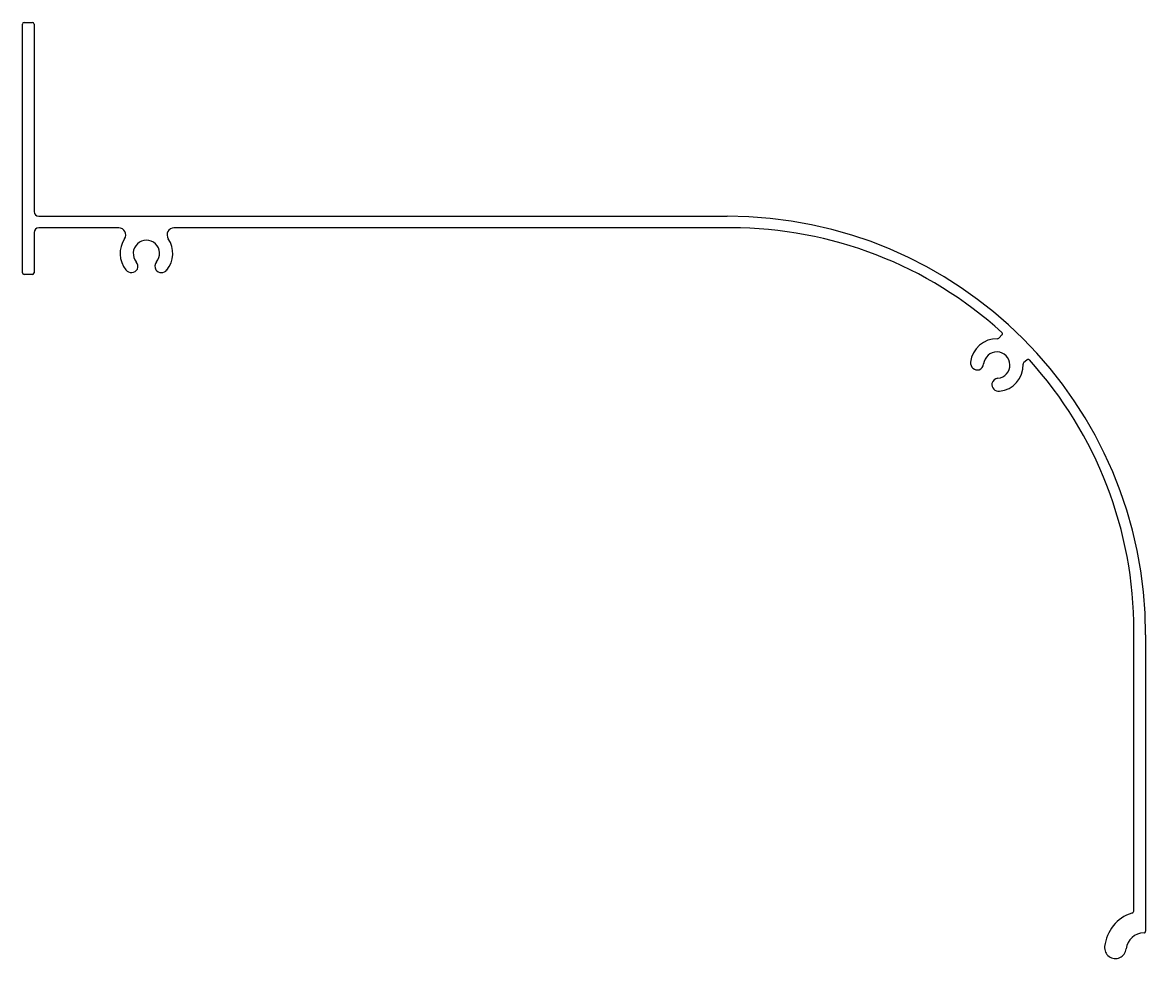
# Model space of a CAD drawing. Extents: x 2345 to 2490, y 1097 to 1218.
import ezdxf

# ---------------------------------------------------------------- set-up
doc = ezdxf.new("R2010")
doc.units = 0
doc.layers.get('0').update_dxf_attribs({"linetype": 'CONTINUOUS'})

msp = doc.modelspace()

# ---------------------------------------------------------------- linework, layer by layer
for p, q in [((2345.54, 1218.11), (2346.64, 1218.11)), ((2345.34, 1185.81), (2345.34, 1217.91)), ((2346.84, 1217.91), (2346.84, 1193.71)), ((2347.44, 1193.11), (2436.34, 1193.11)), ((2346.84, 1191.01), (2346.84, 1185.81)), ((2357.77, 1191.61), (2347.44, 1191.61)), ((2436.84, 1191.61), (2364.9, 1191.61)), ((2346.64, 1185.61), (2345.54, 1185.61)), ((2471.39, 1177.37), (2471.81, 1177.83)), ((2475.05, 1174.59), (2474.59, 1174.17)), ((2488.84, 1103.56), (2488.84, 1139.61)), ((2490.34, 1139.11), (2490.34, 1100.83))]:
    msp.add_line(p, q)
for centre, radius, start, end in [((2345.54, 1217.91), 0.2, 90, 180), ((2346.64, 1217.91), 0.2, 0, 90), ((2347.44, 1193.71), 0.6, 180, 270), ((2436.34, 1139.11), 54, 360, 90), ((2347.44, 1191.01), 0.6, 90, 180), ((2357.77, 1190.71), 0.9, 326.0728, 90), ((2364.9, 1190.71), 0.9, 90, 213.9272), ((2436.84, 1139.61), 52, 47.7555, 90), ((2361.34, 1188.31), 3.4, 146.0728, 218.8998), ((2361.34, 1188.31), 1.7, 320.2522, 219.9042), ((2361.34, 1188.31), 3.4, 320.9506, 33.9272), ((2359.39, 1186.74), 0.9, 218.8998, 330), ((2359.34, 1186.65), 0.9, 336.9774, 39.9042), ((2363.34, 1186.65), 0.9, 140.2522, 210), ((2363.28, 1186.74), 0.9, 216.6703, 320.9506), ((2345.54, 1185.81), 0.2, 180, 270), ((2346.64, 1185.81), 0.2, 270, 0), ((2471.66, 1177.96), 0.2, 317.5342, 47.7555), ((2471.13, 1173.9), 3.4, 88.1634, 173.8998), ((2471.24, 1177.5), 0.2, 268.1634, 317.5342), ((2471.13, 1173.9), 1.7, 275.2522, 174.9042), ((2475.18, 1174.44), 0.2, 42.2445, 132.4658), ((2436.84, 1139.61), 52, 0, 42.2445), ((2468.64, 1174.17), 0.9, 173.8998, 285), ((2468.54, 1174.13), 0.9, 291.9774, 354.9042), ((2471.13, 1173.9), 3.4, 275.9506, 1.8366), ((2474.72, 1174.02), 0.2, 132.4658, 181.8366), ((2471.36, 1171.31), 0.9, 95.2522, 165), ((2471.39, 1171.42), 0.9, 171.6703, 275.9506), ((2488.44, 1103.56), 0.4, 287.8888, 0), ((2490.13, 1098.33), 5.1, 107.8888, 173.9567), ((2490.13, 1098.33), 2.3, 89.7657, 174.0369), ((2490.14, 1100.83), 0.2, 269.7657, 0), ((2486.45, 1098.72), 1.4, 173.8909, 353.8909)]:
    msp.add_arc(centre, radius, start, end)

doc.saveas('drawing.dxf')
